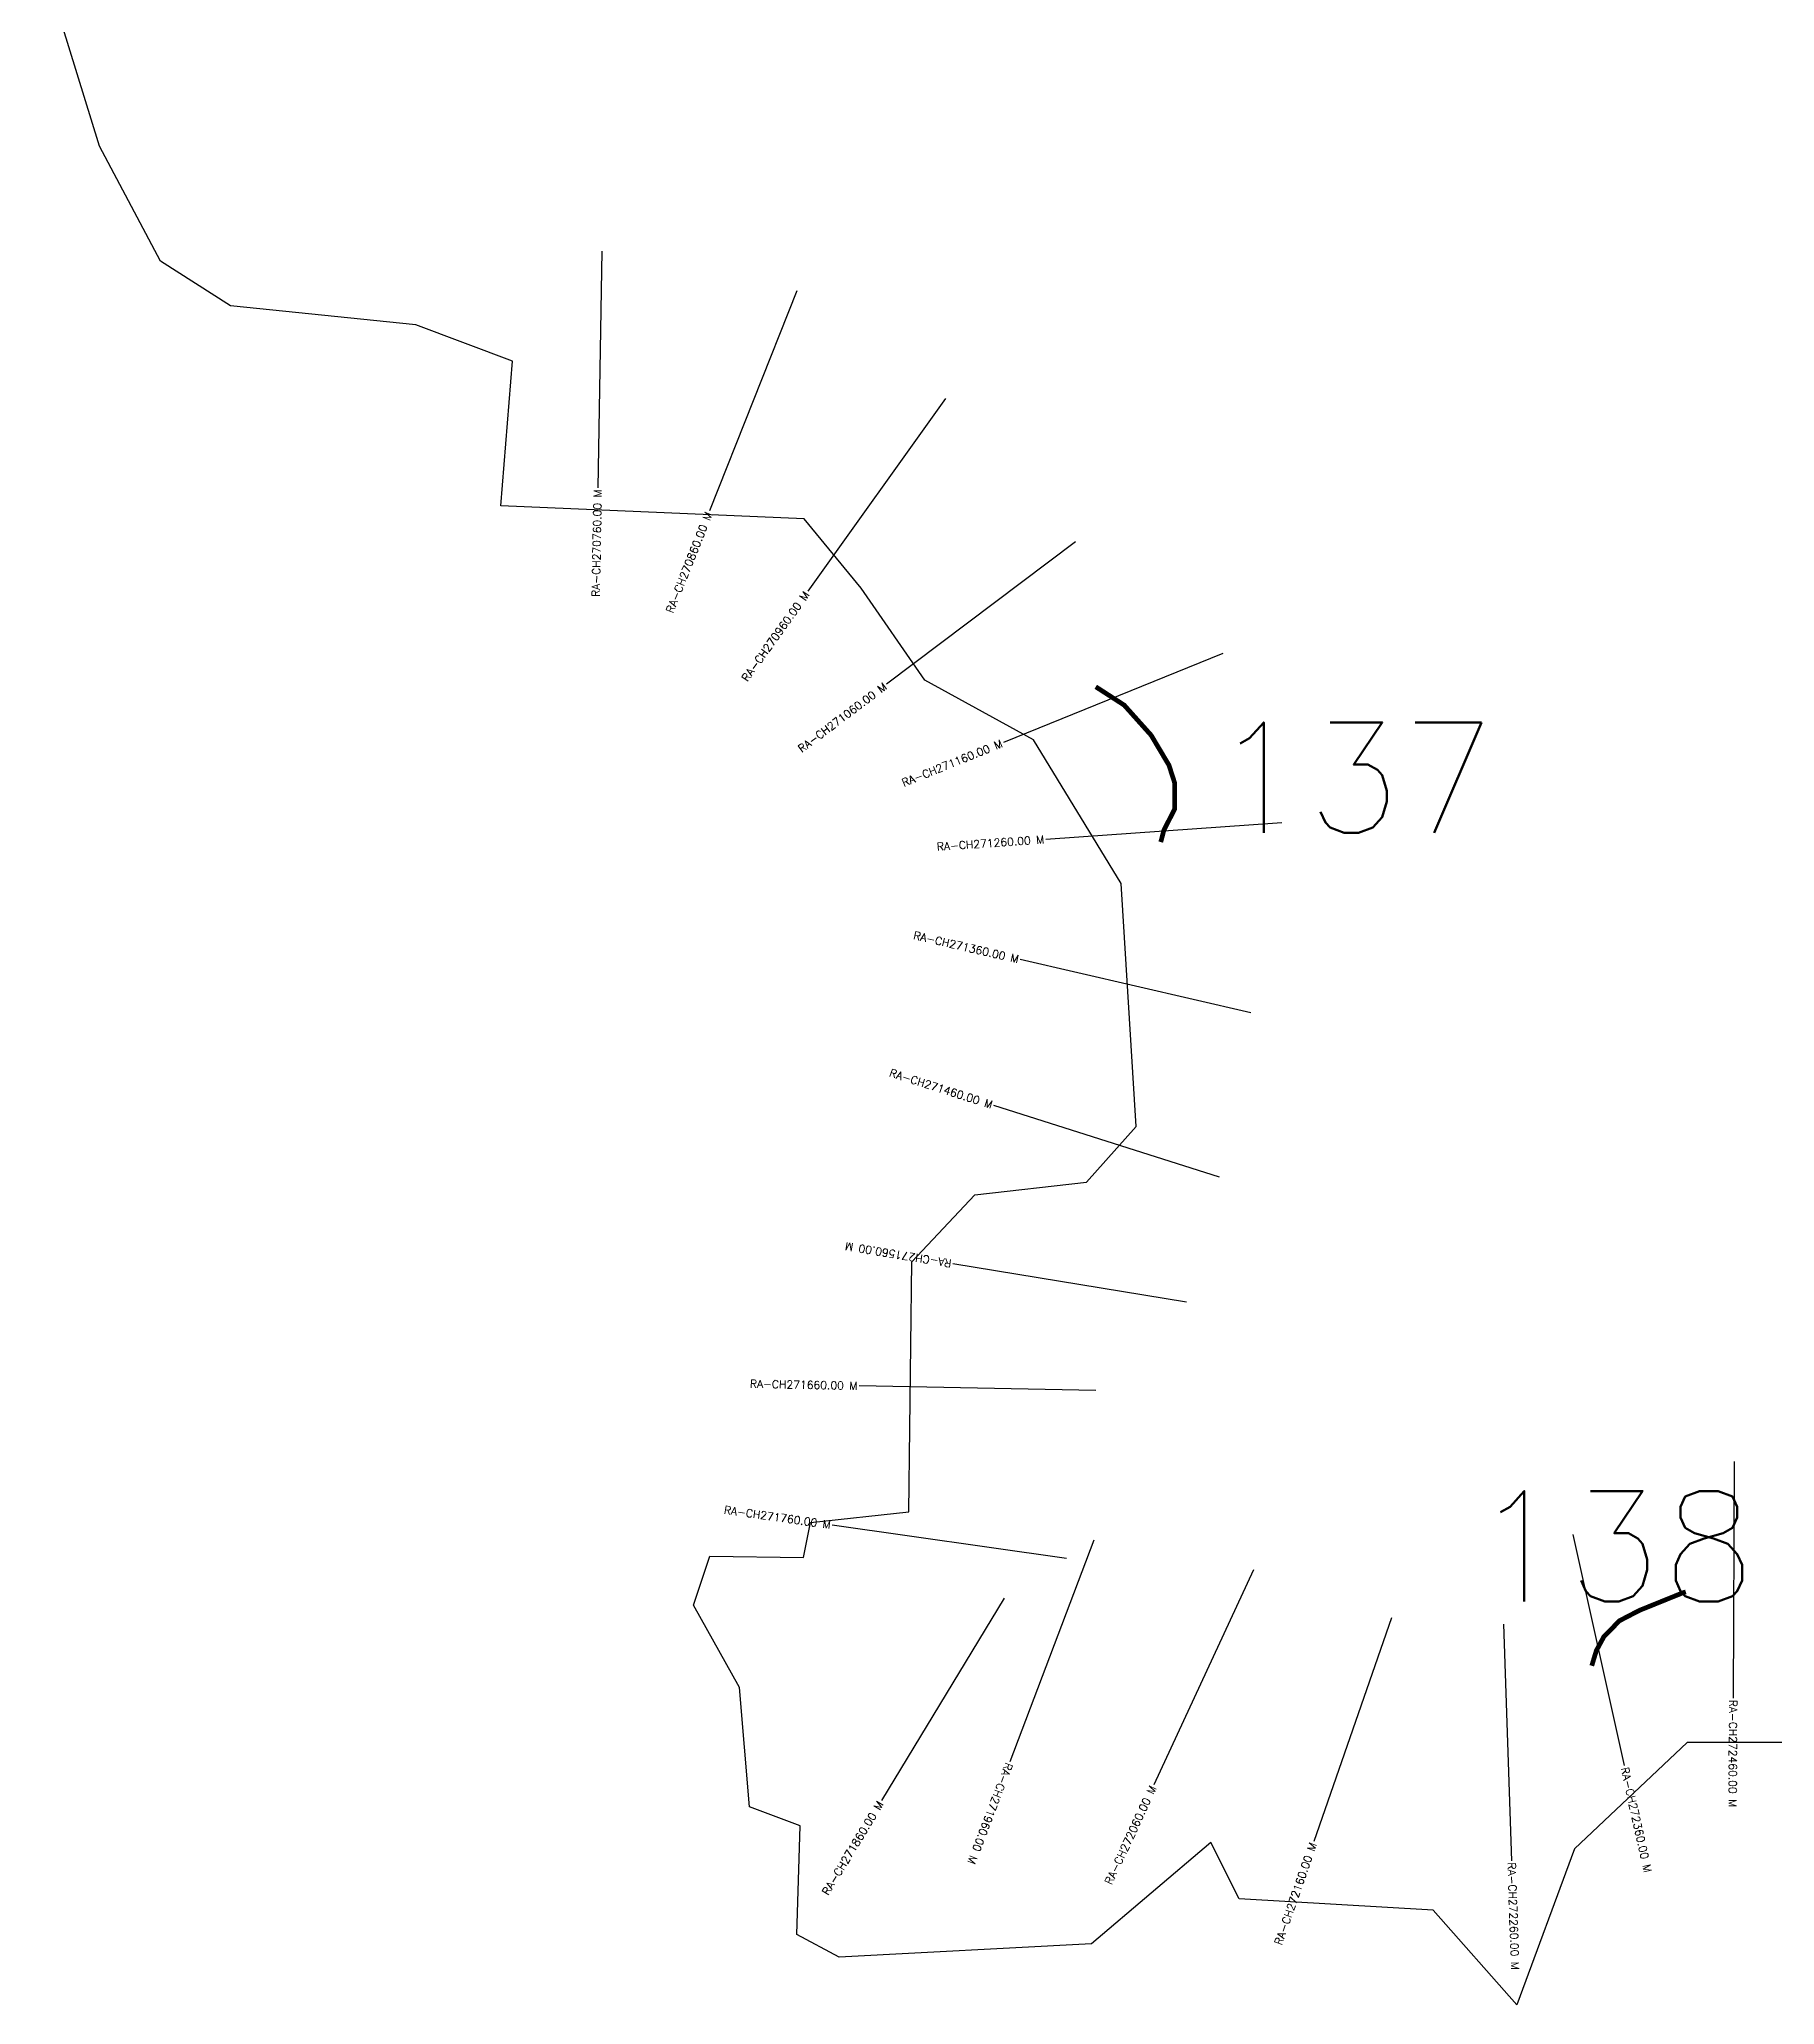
# Model space of a CAD drawing. Header units: metres. Extents: x 281101 to 285503, y 2029220 to 2031723.
# Drawn here: x 281232 to 282331, y 2029274 to 2030520 of the extents above; entities that cross this region are included whole.
import ezdxf
from ezdxf.enums import TextEntityAlignment as Align

# ---------------------------------------------------------------- set-up
doc = ezdxf.new("R2010")
doc.units = ezdxf.units.M
for name, color, linetype in [('CS', 134, 'Continuous'), ('CSMark', 6, 'Continuous'), ('NATURALLY PROTECTED', 3, 'Continuous')]:
    doc.layers.add(name, color=color, linetype=linetype)
doc.styles.get("Standard").update_dxf_attribs({"font": 'simplex.shx'})

msp = doc.modelspace()

# ---------------------------------------------------------------- linework, layer by layer
at = {"color": 6, "flags": 128}
msp.add_lwpolyline([(282411.5, 2029440.3), (282275.8, 2029440.3), (282204.3, 2029373), (282167.9, 2029274.2), (282114.8, 2029334.1), (281991.9, 2029341.4), (281973.9, 2029377.1), (281898.2, 2029312.8), (281738.4, 2029304.3), (281711.5, 2029318.7), (281713.8, 2029387.5), (281681.5, 2029399.7), (281675.3, 2029475.3), (281646.2, 2029527.4), (281656.4, 2029558.4), (281715.8, 2029557.7), (281720.3, 2029579.9), (281782.6, 2029586.6), (281784.4, 2029745), (281824.4, 2029787.5), (281895.2, 2029795.5), (281926.7, 2029830.7), (281917.2, 2029984.8), (281861.6, 2030075.8), (281792.8, 2030113.6), (281752.4, 2030171.8), (281716.2, 2030215.9), (281524, 2030224), (281531.5, 2030315.8), (281470.2, 2030338.7), (281352.8, 2030350.8), (281308.3, 2030379.1), (281269.7, 2030452.1), (281231.6, 2030575.4)], dxfattribs=at)
at = {"layer": 'CS'}
for p, q in [((281588.1, 2030385.4), (281585.4, 2030235.5)), ((281711.5, 2030360.3), (281656.3, 2030220.9)), ((281805.7, 2030292), (281718.5, 2030169.9)), ((281888.2, 2030201.3), (281768.4, 2030111)), ((281981.6, 2030130.4), (281842.5, 2030074.2)), ((282018.9, 2030023.1), (281869.3, 2030012.7)), ((281999.2, 2029902.8), (281853, 2029936.5)), ((281979.4, 2029798.6), (281836.5, 2029844.1)), ((281958.5, 2029719.4), (281810.5, 2029743.7)), ((281901, 2029663.5), (281751, 2029666.4)), ((282305.6, 2029618.5), (282304.9, 2029468.5)), ((281882.5, 2029556.9), (281734, 2029578.1)), ((281899.8, 2029568.5), (281846.6, 2029428.2)), ((282203.2, 2029572.1), (282235.9, 2029425.7)), ((282000.9, 2029549.7), (281937.8, 2029413.6)), ((281842.9, 2029531.9), (281765.2, 2029403.6)), ((282088.3, 2029519.3), (282039.1, 2029377.6)), ((282159.3, 2029515.3), (282164.4, 2029365.4))]:
    msp.add_line(p, q, dxfattribs=at)
at = {"layer": 'NATURALLY PROTECTED', "const_width": 3, "flags": 128}
for points in [[(281901, 2030109.4), (281919, 2030097.8), (281936.1, 2030078.7), (281947.4, 2030059.7), (281951, 2030048.5), (281951, 2030031.9), (281944.2, 2030018.6), (281942.2, 2030011)], [(282215.3, 2029489), (282218.2, 2029498.6), (282222.9, 2029507.3), (282232.8, 2029517.5), (282245.5, 2029524.1), (282272.9, 2029535.2), (282274.9, 2029535.8)]]:
    msp.add_lwpolyline(points, dxfattribs=at)

# ---------------------------------------------------------------- texts
at = {"char_height": 70, "attachment_point": 1}
for s, insert in [('137', (281974.5, 2030086.8)), ('138', (282139.5, 2029599.7))]:
    msp.add_mtext_dynamic_manual_height_columns(s, width=95.172, gutter_width=1, heights=[0], dxfattribs=dict(at, insert=insert))
at = {"layer": 'CSMark'}
for s, rotation, p in [('RA-CH270760.00 M', 88.9645, (281585.4, 2030234.5)), ('RA-CH270860.00 M', 68.3876, (281655.9, 2030219.9)), ('RA-CH270960.00 M', 54.4518, (281717.9, 2030169.1)), ('RA-CH271060.00 M', 37.0086, (281767.6, 2030110.4)), ('RA-CH271160.00 M', 21.9838, (281841.6, 2030073.8)), ('RA-CH271260.00 M', 3.9431, (281868.3, 2030012.7)), ('RA-CH271360.00 M', 347.0117, (281852.1, 2029936.7)), ('RA-CH271460.00 M', 342.3606, (281835.5, 2029844.4)), ('RA-CH271660.00 M', 358.8954, (281750, 2029666.4)), ('RA-CH271760.00 M', 351.8835, (281733, 2029578.3)), ('RA-CH272060.00 M', 65.136, (281937.4, 2029412.7)), ('RA-CH271860.00 M', 58.784, (281764.7, 2029402.7)), ('RA-CH272160.00 M', 70.8438, (282038.8, 2029376.7))]:
    msp.add_text(s, height=5, rotation=rotation, dxfattribs=at).set_placement(p, align=Align.MIDDLE_RIGHT)
for s, rotation, p in [('RA-CH271560.00 M', 170.6411, (281809.5, 2029743.9)), ('RA-CH272460.00 M', 269.7188, (282304.9, 2029467.5)), ('RA-CH271960.00 M', 249.2098, (281846.2, 2029427.3)), ('RA-CH272360.00 M', 282.5764, (282236.1, 2029424.7)), ('RA-CH272260.00 M', 271.9598, (282164.5, 2029364.4))]:
    msp.add_text(s, height=5, rotation=rotation, dxfattribs=at).set_placement(p, align=Align.MIDDLE_LEFT)

doc.saveas('drawing.dxf')
